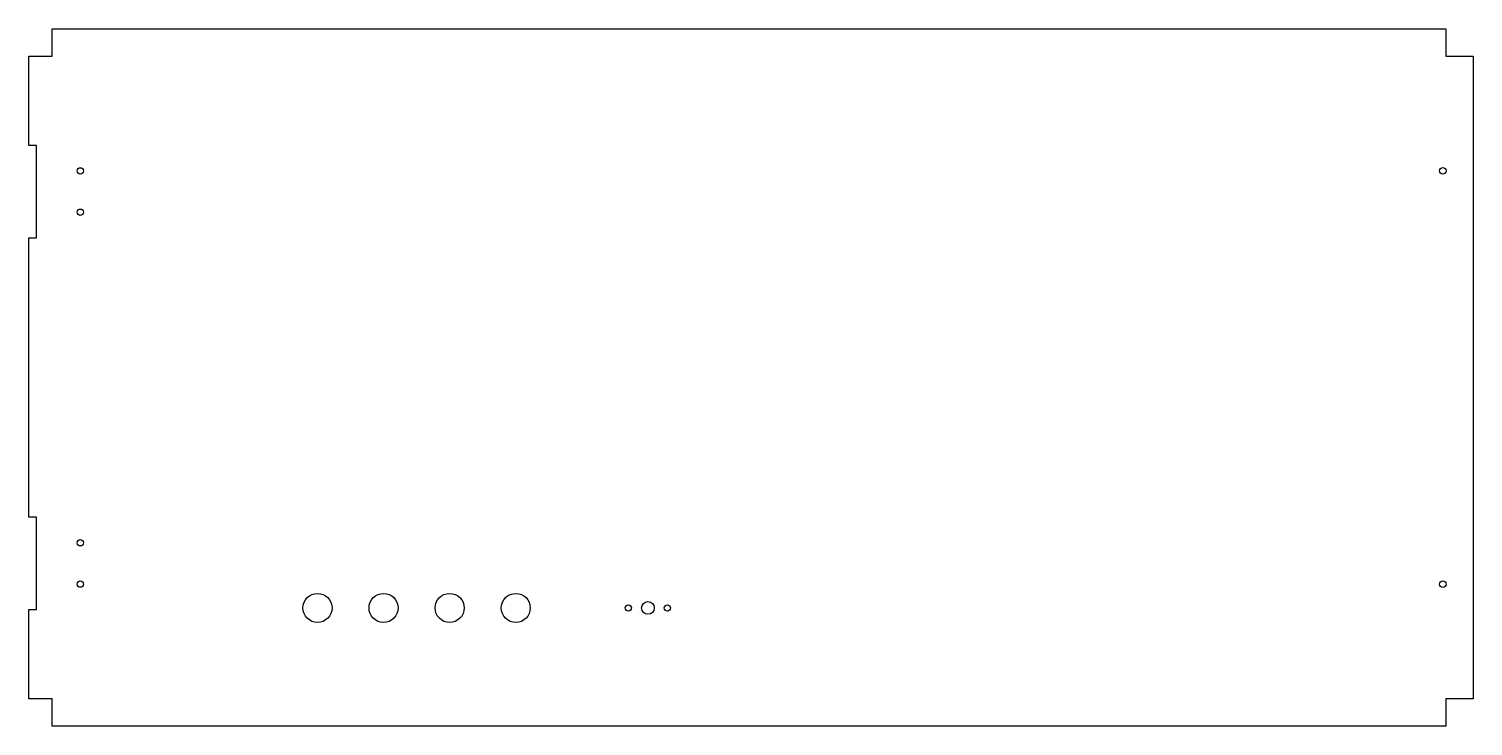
# Model space of a CAD drawing. Header units: inches. Extents: x -21.7 to 22, y -10.5 to 10.5.
import ezdxf

# ---------------------------------------------------------------- set-up
doc = ezdxf.new("R2010")
doc.units = ezdxf.units.IN
doc.header["$MEASUREMENT"] = 0

msp = doc.modelspace()

# ---------------------------------------------------------------- linework, layer by layer
at = {"color": 7, "linetype": 'Continuous', "lineweight": 25}
for p, q in [((-21.025, 9.72), (-21.025, 10.544)), ((-21.025, 10.544), (21.155, 10.544)), ((21.155, 10.544), (21.155, 9.72)), ((-21.729, 7.02), (-21.729, 9.72)), ((-21.729, 9.72), (-21.025, 9.72)), ((21.155, 9.72), (21.979, 9.72)), ((21.979, 9.72), (21.979, -9.72)), ((-21.499, 7.02), (-21.729, 7.02)), ((-21.499, 4.22), (-21.499, 7.02)), ((-21.729, -4.22), (-21.729, 4.22)), ((-21.729, 4.22), (-21.499, 4.22)), ((-21.499, -4.22), (-21.729, -4.22)), ((-21.499, -7.02), (-21.499, -4.22)), ((-21.729, -9.72), (-21.729, -7.02)), ((-21.729, -7.02), (-21.499, -7.02)), ((-21.025, -9.72), (-21.729, -9.72)), ((-21.025, -10.544), (-21.025, -9.72)), ((21.979, -9.72), (21.155, -9.72)), ((21.155, -9.72), (21.155, -10.544)), ((21.155, -10.544), (-21.025, -10.544))]:
    msp.add_line(p, q, dxfattribs=at)
for centre, radius in [((-20.175, 6.25), 0.095), ((21.065, 6.25), 0.1), ((-20.175, 5), 0.095), ((-20.175, -5), 0.095), ((-20.175, -6.25), 0.095), ((-12.995, -6.97), 0.44), ((-10.995, -6.97), 0.44), ((-8.995, -6.97), 0.44), ((-6.995, -6.97), 0.44), ((21.065, -6.25), 0.1), ((-3.585, -6.97), 0.095), ((-2.995, -6.97), 0.19), ((-2.405, -6.97), 0.095)]:
    msp.add_circle(centre, radius, dxfattribs=at)

doc.saveas('drawing.dxf')
